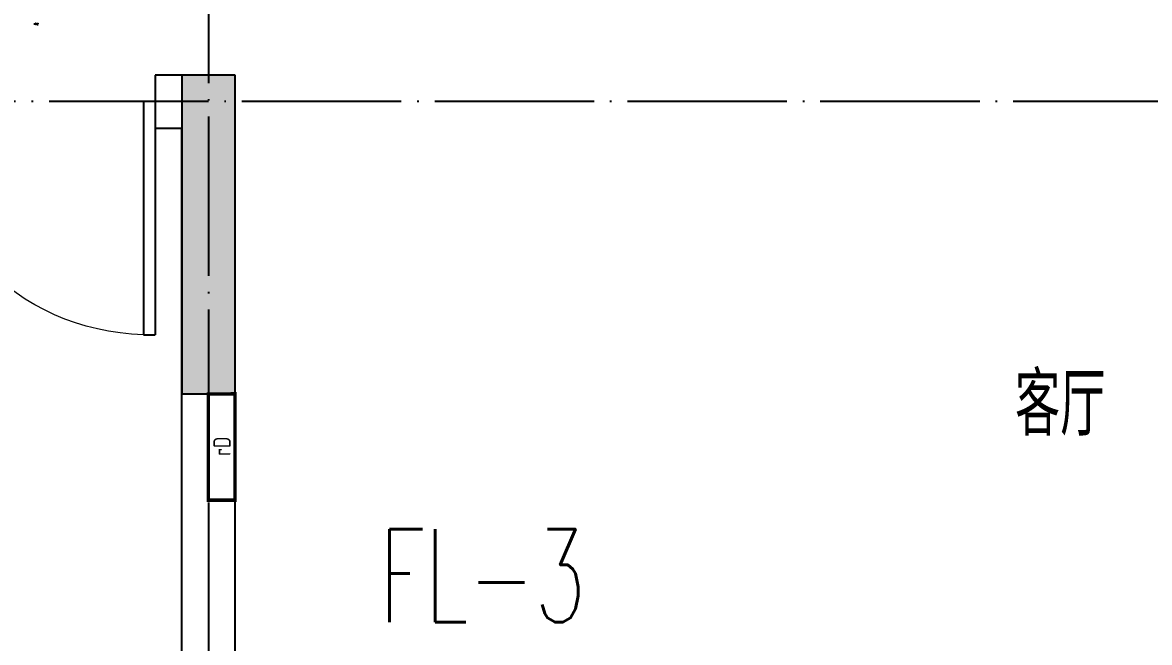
# Model space of a CAD drawing. Extents: x 27938 to 1507990, y 110129 to 923079.
# Drawn here: x 842917 to 847160, y 675422 to 677755 of the extents above; entities that cross this region are included whole.
import ezdxf

# ---------------------------------------------------------------- set-up
doc = ezdxf.new("R2010")
doc.units = 0
doc.header["$LTSCALE"] = 1000
doc.header["$MEASUREMENT"] = 0
doc.linetypes.add('DOTE', pattern=[2.42, 2, -0.2, 0.02, -0.2])
for name, color, linetype in [('COLUMN', 9, 'Continuous'), ('DIM_废水', 31, 'Continuous'), ('DOTE', 1, 'Continuous'), ('PUB_HATCH', 8, 'Continuous'), ('PUB_TEXT', 4, 'Continuous'), ('WALL', 9, 'Continuous'), ('WINDOW', 4, 'Continuous'), ('WINDOW_TEXT', 7, 'Continuous')]:
    doc.layers.add(name, color=color, linetype=linetype)
doc.layers.add('EQUIP-消防', color=3, linetype='Continuous', lineweight=20)
doc.styles.add('_TCH_WINDOW', font='SIMPLEX.shx', dxfattribs={"width": 0.7, "height": 3.5, "bigfont": 'GBCBIG.shx'})
doc.styles.add('_TWT_SERIAL', font='SIMPLEX', dxfattribs={"width": 0.8, "height": 3.5, "bigfont": 'HZTXT'})
doc.styles.get("Standard").update_dxf_attribs({"font": 'gbenor.shx', "bigfont": 'gbcbig.shx'})
doc.styles.add('房间名称', font='TSSDENG', dxfattribs={"width": 0.8, "bigfont": 'HZTXT'})

# ---------------------------------------------------------------- blocks, each defined once
blk = doc.blocks.new('GFDGFSDFGD')
at = {"layer": 'PUB_HATCH'}
blk.add_hatch(color=256, dxfattribs=at).paths.add_polyline_path([(436416.6, 368723.7), (436216.6, 368723.7), (436216.6, 367523.7), (436416.6, 367523.7)])
at = {"layer": 'COLUMN', "color": 6}
for p, q in [((436416.6, 368723.7), (436216.6, 368723.7)), ((436216.6, 368723.7), (436216.6, 367523.7)), ((436416.6, 367523.7), (436416.6, 368723.7)), ((436216.6, 367523.7), (436416.6, 367523.7))]:
    blk.add_line(p, q, dxfattribs=at)
blk = doc.blocks.new('FSFSFSFSEG')
at = {"layer": 'EQUIP-消防', "const_width": 12.8}
blk.add_lwpolyline([(136866.6, 335152.5), (136466.6, 335152.5), (136466.6, 335052.5), (136866.6, 335052.5)], close=True, dxfattribs=at)
at = {"layer": 'PUB_TEXT', "color": 7, "true_color": 0xffffff, "style": '房间名称', "width": 0.8}
blk.add_text('rD', height=64.8, dxfattribs=at).set_placement((136633.7, 335069))
blk = doc.blocks.new('GHFHFHTFHCSDCS')
at = {"rotation": 89.99999999297357}
blk.add_blockref('FSFSFSFSEG', (771469.1, 230657.2), dxfattribs=at)
blk = doc.blocks.new('$DorLib2D$00000001')
for p, q in [((0.45, 0.975), (0.5, 0.975)), ((0.45, 0), (0.45, 0.975)), ((0.5, 0), (0.5, 0.975)), ((0.5, 0), (0.45, 0))]:
    blk.add_line(p, q)
at = {"lineweight": 13}
blk.add_arc((0.475, 0), 0.975, 91.4693, 180, dxfattribs=at)

msp = doc.modelspace()

# ---------------------------------------------------------------- linework, layer by layer
at = {"layer": 'DOTE', "color": 169, "linetype": 'DOTE', "ltscale": 0.3}
for p, q in [((843616.4, 681757.2), (843616.6, 666975.2)), ((879916.6, 677457.2), (825916.6, 677457.2))]:
    msp.add_line(p, q, dxfattribs=at)
at = {"layer": 'WALL', "color": 8}
for p, q in [((843716.6, 677557.2), (843416.6, 677557.2)), ((843416.6, 677557.2), (843416.6, 677357.2)), ((843716.6, 674557.2), (843716.6, 677557.2)), ((843416.6, 677357.2), (843516.6, 677357.2)), ((843516.6, 674457.2), (843516.6, 677357.2))]:
    msp.add_line(p, q, dxfattribs=at)

# ---------------------------------------------------------------- block references
at = {"color": 8}
for name in ['GFDGFSDFGD', 'GHFHFHTFHCSDCS']:
    msp.add_blockref(name, (407300, 308833.4), dxfattribs=at)
at = {"layer": 'WINDOW', "color": 8}
ref = msp.add_blockref('$DorLib2D$00000001', (842966.6, 677457.2), dxfattribs=dict(at, xscale=900, yscale=-900, zscale=900, rotation=1.101422729913818e-09))
ref.add_attrib('A', 'M0922', (842959.7, 677746.7), dxfattribs={"layer": 'WINDOW_TEXT', "color": 8, "ltscale": 0.5, "height": 5.95, "rotation": 0, "style": '_TCH_WINDOW', "width": 0.494118})

# ---------------------------------------------------------------- texts
at = {"layer": 'DIM_废水', "color": 7, "style": '_TWT_SERIAL', "width": 0.64}
msp.add_text('FL-3', height=350, dxfattribs=at).set_placement((844259.4, 675498))
at = {"layer": 'PUB_TEXT', "color": 8}
msp.add_text('客厅', height=236.31, dxfattribs=at).set_placement((846653.6, 676199.7))

doc.saveas('drawing.dxf')
